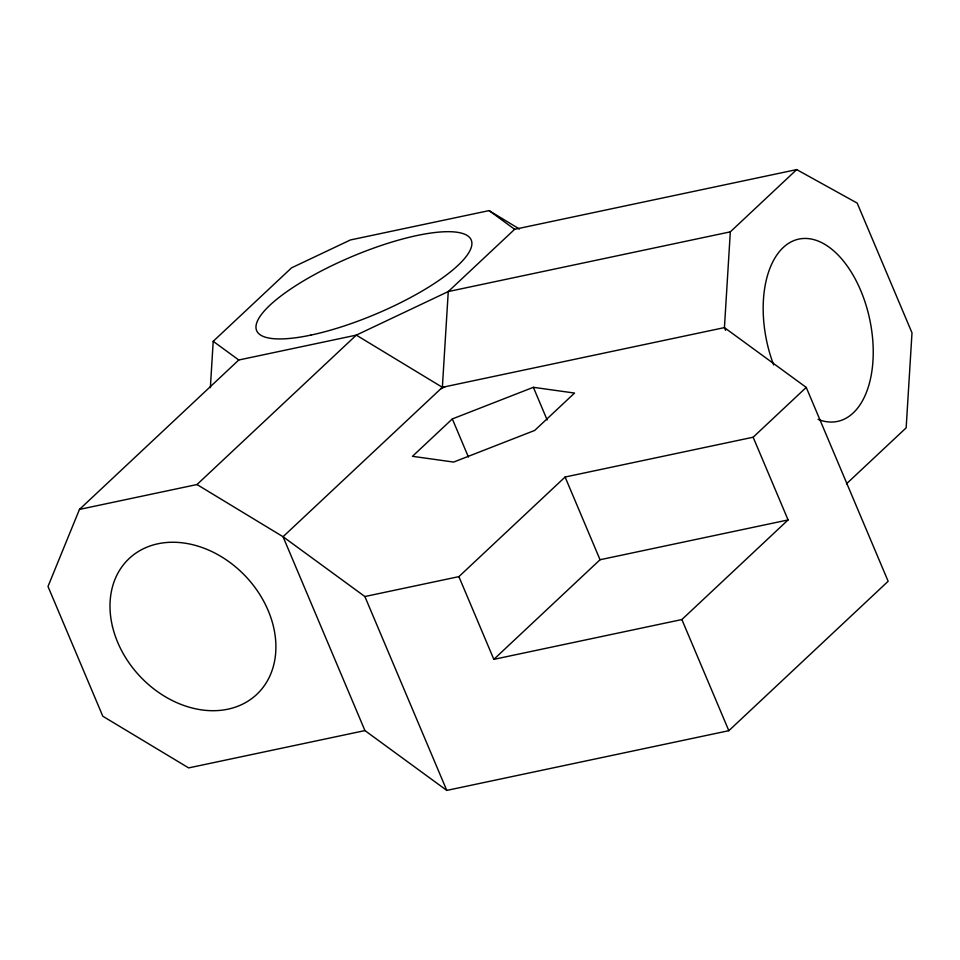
<?xml version="1.0" encoding="UTF-8"?>
<svg xmlns="http://www.w3.org/2000/svg" width="960" height="960" viewBox="0 0 960 960"><rect width="100%" height="100%" fill="white"/><g stroke="black" fill="none" stroke-linecap="round" stroke-linejoin="round"><path stroke-width="1.44" d="M210.36 387.696L213.204 341.316L291.54 267.852L350.388 239.964L489.072 210.612L519.444 229.032M846.468 483.816L906.156 427.848L912 332.856L857.184 203.1L796.692 169.596L730.32 231.852L724.428 327.612L725.58 330.36M730.32 231.852L448.26 291.564L356.304 335.124L238.776 360L79.464 509.412L48 586.476L102.816 716.244L188.652 767.904L364.944 730.596L446.772 790.404L728.832 730.692L888.144 581.28L806.244 387.408L724.428 327.612L442.368 387.312L283.044 536.724L364.944 730.596M79.464 509.412L196.992 484.536L356.304 335.124L442.368 387.312L448.26 291.564L514.644 229.308L796.692 169.596M452.328 418.932L412.464 456.312L453.648 462.072L534.684 430.44L574.548 393.06L533.364 387.312L452.328 418.932L468.42 457.032M196.992 484.536L283.044 536.724L364.872 596.532L458.892 576.636L565.104 477.024L753.144 437.22L806.244 387.408M458.892 576.636L493.836 659.352L600.048 559.74L788.088 519.936L753.144 437.22M493.836 659.352L681.876 619.548L788.088 519.936M440.832 388.752L445.08 386.736M489.072 210.612L514.644 229.308M213.204 341.316L238.776 360M681.876 619.548L728.832 730.692M533.364 387.312L547.152 419.964M565.104 477.024L600.048 559.74M364.872 596.532L446.772 790.404M773.664 364.932A93.18 52.656 78 0 1 795.924 239.868A93.18 52.656 78 0 1 872.04 333.156A93.18 52.656 78 0 1 818.1 419.376M112.452 626.424A93.18 72.732 46.8 0 0 250.524 699.468A93.18 72.732 46.8 0 0 215.82 553.56A93.18 72.732 46.8 0 0 112.452 626.424M310.824 335.112A116.484 31.128 -22.9 0 0 471.9 243.168A116.484 31.128 -22.9 0 0 309.06 277.644A116.484 31.128 -22.9 0 0 310.824 335.112"/></g></svg>
